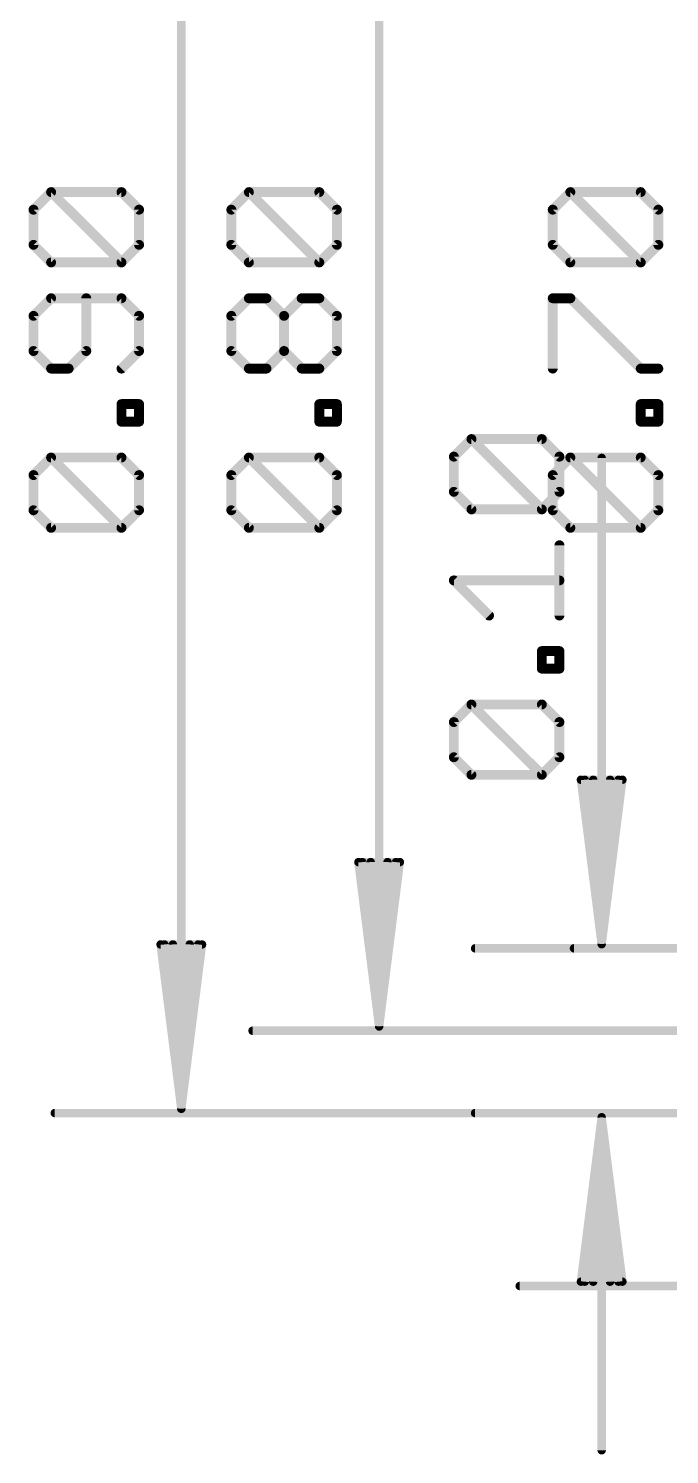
# Model space of a CAD drawing. Extents: x -11.5 to 69.1, y -5.3 to 31.9.
# Drawn here: x -11.5 to -1.62, y -5.27 to 16.72 of the extents above; entities that cross this region are included whole.
import ezdxf

# ---------------------------------------------------------------- set-up
doc = ezdxf.new("R2010")
doc.units = 0
doc.layers.add('47', color=253, linetype='CONTINUOUS')

msp = doc.modelspace()

# ---------------------------------------------------------------- linework, layer by layer
at = {"layer": '47'}
for points, const_width in [([(-9.144, 0.065), (-9.144, 22.795)], 0.13), ([(-6.096, 1.335), (-6.096, 21.525)], 0.13), ([(-11.4217, 13.9312), (-11.1505, 14.2024)], 0.1524), ([(-11.1505, 14.2024), (-10.0659, 14.2024)], 0.1524), ([(-10.0659, 13.1177), (-11.1505, 14.2024)], 0.1524), ([(-10.0659, 14.2024), (-9.7947, 13.9312)], 0.1524), ([(-8.3737, 13.9312), (-8.1025, 14.2024)], 0.1524), ([(-8.1025, 14.2024), (-7.0179, 14.2024)], 0.1524), ([(-7.0179, 13.1177), (-8.1025, 14.2024)], 0.1524), ([(-7.0179, 14.2024), (-6.7467, 13.9312)], 0.1524), ([(-3.4207, 13.9312), (-3.1495, 14.2024)], 0.1524), ([(-3.1495, 14.2024), (-2.0649, 14.2024)], 0.1524), ([(-2.0649, 13.1177), (-3.1495, 14.2024)], 0.1524), ([(-2.0649, 14.2024), (-1.7937, 13.9312)], 0.1524), ([(-11.4217, 13.3889), (-11.4217, 13.9312)], 0.1524), ([(-9.7947, 13.9312), (-9.7947, 13.3889)], 0.1524), ([(-8.3737, 13.3889), (-8.3737, 13.9312)], 0.1524), ([(-6.7467, 13.9312), (-6.7467, 13.3889)], 0.1524), ([(-3.4207, 13.3889), (-3.4207, 13.9312)], 0.1524), ([(-1.7937, 13.9312), (-1.7937, 13.3889)], 0.1524), ([(-11.1505, 13.1177), (-11.4217, 13.3889)], 0.1524), ([(-9.7947, 13.3889), (-10.0659, 13.1177)], 0.1524), ([(-8.1025, 13.1177), (-8.3737, 13.3889)], 0.1524), ([(-6.7467, 13.3889), (-7.0179, 13.1177)], 0.1524), ([(-3.1495, 13.1177), (-3.4207, 13.3889)], 0.1524), ([(-1.7937, 13.3889), (-2.0649, 13.1177)], 0.1524), ([(-10.0659, 13.1177), (-11.1505, 13.1177)], 0.1524), ([(-7.0179, 13.1177), (-8.1025, 13.1177)], 0.1524), ([(-2.0649, 13.1177), (-3.1495, 13.1177)], 0.1524), ([(-11.1505, 12.5652), (-11.4217, 12.294)], 0.1524), ([(-10.0659, 12.5652), (-11.1505, 12.5652)], 0.1524), ([(-10.6082, 11.7517), (-10.6082, 12.5652)], 0.1524), ([(-9.7947, 12.294), (-10.0659, 12.5652)], 0.1524), ([(-8.3737, 12.294), (-8.1025, 12.5652)], 0.1524), ([(-8.1025, 12.5652), (-7.8314, 12.5652)], 0.1524), ([(-7.8314, 12.5652), (-7.5602, 12.294)], 0.1524), ([(-7.5602, 12.294), (-7.289, 12.5652)], 0.1524), ([(-7.289, 12.5652), (-7.0179, 12.5652)], 0.1524), ([(-7.0179, 12.5652), (-6.7467, 12.294)], 0.1524), ([(-3.4207, 11.4805), (-3.4207, 12.5652)], 0.1524), ([(-3.4207, 12.5652), (-3.1495, 12.5652)], 0.1524), ([(-3.1495, 12.5652), (-2.0649, 11.4805)], 0.1524), ([(-11.4217, 12.294), (-11.4217, 11.7517)], 0.1524), ([(-9.7947, 11.7517), (-9.7947, 12.294)], 0.1524), ([(-8.3737, 11.7517), (-8.3737, 12.294)], 0.1524), ([(-7.5602, 11.7517), (-7.5602, 12.294)], 0.1524), ([(-6.7467, 12.294), (-6.7467, 11.7517)], 0.1524), ([(-11.4217, 11.7517), (-11.1505, 11.4805)], 0.1524), ([(-10.8794, 11.4805), (-10.6082, 11.7517)], 0.1524), ([(-10.0659, 11.4805), (-9.7947, 11.7517)], 0.1524), ([(-8.1025, 11.4805), (-8.3737, 11.7517)], 0.1524), ([(-7.5602, 11.7517), (-7.8314, 11.4805)], 0.1524), ([(-7.289, 11.4805), (-7.5602, 11.7517)], 0.1524), ([(-6.7467, 11.7517), (-7.0179, 11.4805)], 0.1524), ([(-11.1505, 11.4805), (-10.8794, 11.4805)], 0.1524), ([(-7.8314, 11.4805), (-8.1025, 11.4805)], 0.1524), ([(-7.0179, 11.4805), (-7.289, 11.4805)], 0.1524), ([(-2.0649, 11.4805), (-1.7937, 11.4805)], 0.1524), ([(-10.0659, 10.662), (-10.0659, 10.9331)], 0.1524), ([(-10.0659, 10.9331), (-9.7947, 10.9331)], 0.1524), ([(-9.7947, 10.9331), (-9.7947, 10.662)], 0.1524), ([(-7.0179, 10.662), (-7.0179, 10.9331)], 0.1524), ([(-7.0179, 10.9331), (-6.7467, 10.9331)], 0.1524), ([(-6.7467, 10.9331), (-6.7467, 10.662)], 0.1524), ([(-2.0649, 10.662), (-2.0649, 10.9331)], 0.1524), ([(-2.0649, 10.9331), (-1.7937, 10.9331)], 0.1524), ([(-1.7937, 10.9331), (-1.7937, 10.662)], 0.1524), ([(-9.7947, 10.662), (-10.0659, 10.662)], 0.1524), ([(-6.7467, 10.662), (-7.0179, 10.662)], 0.1524), ([(-1.7937, 10.662), (-2.0649, 10.662)], 0.1524), ([(-4.9447, 10.1226), (-4.6735, 10.3938)], 0.1524), ([(-4.6735, 10.3938), (-3.5889, 10.3938)], 0.1524), ([(-3.5889, 9.3091), (-4.6735, 10.3938)], 0.1524), ([(-3.5889, 10.3938), (-3.3177, 10.1226)], 0.1524), ([(-11.4217, 9.8383), (-11.1505, 10.1095)], 0.1524), ([(-11.1505, 10.1095), (-10.0659, 10.1095)], 0.1524), ([(-10.0659, 9.0248), (-11.1505, 10.1095)], 0.1524), ([(-10.0659, 10.1095), (-9.7947, 9.8383)], 0.1524), ([(-8.3737, 9.8383), (-8.1025, 10.1095)], 0.1524), ([(-8.1025, 10.1095), (-7.0179, 10.1095)], 0.1524), ([(-7.0179, 9.0248), (-8.1025, 10.1095)], 0.1524), ([(-7.0179, 10.1095), (-6.7467, 9.8383)], 0.1524), ([(-4.9447, 9.5803), (-4.9447, 10.1226)], 0.1524), ([(-3.4207, 9.8383), (-3.1495, 10.1095)], 0.1524), ([(-3.3177, 10.1226), (-3.3177, 9.5803)], 0.1524), ([(-3.1495, 10.1095), (-2.0649, 10.1095)], 0.1524), ([(-2.0649, 9.0248), (-3.1495, 10.1095)], 0.1524), ([(-2.667, 2.605), (-2.667, 10.1028)], 0.13), ([(-2.0649, 10.1095), (-1.7937, 9.8383)], 0.1524), ([(-11.4217, 9.296), (-11.4217, 9.8383)], 0.1524), ([(-9.7947, 9.8383), (-9.7947, 9.296)], 0.1524), ([(-8.3737, 9.296), (-8.3737, 9.8383)], 0.1524), ([(-6.7467, 9.8383), (-6.7467, 9.296)], 0.1524), ([(-3.4207, 9.296), (-3.4207, 9.8383)], 0.1524), ([(-1.7937, 9.8383), (-1.7937, 9.296)], 0.1524), ([(-4.6735, 9.3091), (-4.9447, 9.5803)], 0.1524), ([(-3.3177, 9.5803), (-3.5889, 9.3091)], 0.1524), ([(-11.1505, 9.0248), (-11.4217, 9.296)], 0.1524), ([(-9.7947, 9.296), (-10.0659, 9.0248)], 0.1524), ([(-8.1025, 9.0248), (-8.3737, 9.296)], 0.1524), ([(-6.7467, 9.296), (-7.0179, 9.0248)], 0.1524), ([(-3.5889, 9.3091), (-4.6735, 9.3091)], 0.1524), ([(-3.1495, 9.0248), (-3.4207, 9.296)], 0.1524), ([(-1.7937, 9.296), (-2.0649, 9.0248)], 0.1524), ([(-10.0659, 9.0248), (-11.1505, 9.0248)], 0.1524), ([(-7.0179, 9.0248), (-8.1025, 9.0248)], 0.1524), ([(-2.0649, 9.0248), (-3.1495, 9.0248)], 0.1524), ([(-3.3177, 7.6719), (-3.3177, 8.7566)], 0.1524), ([(-4.4024, 7.6719), (-4.9447, 8.2143)], 0.1524), ([(-4.9447, 8.2143), (-3.3177, 8.2143)], 0.1524), ([(-3.5889, 6.8534), (-3.5889, 7.1245)], 0.1524), ([(-3.5889, 7.1245), (-3.3177, 7.1245)], 0.1524), ([(-3.3177, 7.1245), (-3.3177, 6.8534)], 0.1524), ([(-3.3177, 6.8534), (-3.5889, 6.8534)], 0.1524), ([(-4.9447, 6.0297), (-4.6735, 6.3009)], 0.1524), ([(-4.6735, 6.3009), (-3.5889, 6.3009)], 0.1524), ([(-3.5889, 5.2162), (-4.6735, 6.3009)], 0.1524), ([(-3.5889, 6.3009), (-3.3177, 6.0297)], 0.1524), ([(-4.9447, 5.4874), (-4.9447, 6.0297)], 0.1524), ([(-3.3177, 6.0297), (-3.3177, 5.4874)], 0.1524), ([(-4.6735, 5.2162), (-4.9447, 5.4874)], 0.1524), ([(-3.3177, 5.4874), (-3.5889, 5.2162)], 0.1524), ([(-3.5889, 5.2162), (-4.6735, 5.2162)], 0.1524), ([(-2.667, 2.605), (-2.9862, 5.14)], 0.13), ([(-2.9862, 5.14), (-2.3478, 5.14)], 0.13), ([(-2.667, 2.605), (-2.927, 5.14)], 0.13), ([(-2.667, 2.605), (-2.797, 5.14)], 0.13), ([(-2.3478, 5.14), (-2.667, 2.605)], 0.13), ([(-2.537, 5.14), (-2.667, 2.605)], 0.13), ([(-2.407, 5.14), (-2.667, 2.605)], 0.13), ([(-6.096, 1.335), (-6.4152, 3.87)], 0.13), ([(-6.4152, 3.87), (-5.7768, 3.87)], 0.13), ([(-6.096, 1.335), (-6.356, 3.87)], 0.13), ([(-6.096, 1.335), (-6.226, 3.87)], 0.13), ([(-5.7768, 3.87), (-6.096, 1.335)], 0.13), ([(-5.966, 3.87), (-6.096, 1.335)], 0.13), ([(-5.836, 3.87), (-6.096, 1.335)], 0.13), ([(-9.144, 0.065), (-9.4632, 2.6)], 0.13), ([(-9.4632, 2.6), (-8.8248, 2.6)], 0.13), ([(-9.144, 0.065), (-9.404, 2.6)], 0.13), ([(-9.144, 0.065), (-9.274, 2.6)], 0.13), ([(-8.8248, 2.6), (-9.144, 0.065)], 0.13), ([(-9.014, 2.6), (-9.144, 0.065)], 0.13), ([(-8.884, 2.6), (-9.144, 0.065)], 0.13), ([(2.54, 2.54), (-4.617, 2.54)], 0.13), ([(2.54, 2.54), (-3.093, 2.54)], 0.13), ([(25.4, 1.27), (-8.046, 1.27)], 0.13), ([(2.54, 0), (-11.094, 0)], 0.13), ([(2.54, 0), (-4.617, 0)], 0.13), ([(-2.667, -0.065), (-2.9862, -2.6)], 0.13), ([(-2.667, -0.065), (-2.927, -2.6)], 0.13), ([(-2.667, -0.065), (-2.797, -2.6)], 0.13), ([(-2.667, -0.065), (-2.667, -5.2)], 0.13), ([(-2.3478, -2.6), (-2.667, -0.065)], 0.13), ([(-2.537, -2.6), (-2.667, -0.065)], 0.13), ([(-2.407, -2.6), (-2.667, -0.065)], 0.13), ([(1.205, -2.667), (-3.93, -2.667)], 0.13), ([(-2.9862, -2.6), (-2.3478, -2.6)], 0.13)]:
    msp.add_lwpolyline(points, dxfattribs=dict(at, const_width=const_width))
for points, const_width in [([(-11.1236, 14.2293, 1), (-11.1775, 14.1754)], 0.0762), ([(-11.1505, 14.2405, 1), (-11.1505, 14.1643)], 0.0762), ([(-11.1236, 14.1754, 1), (-11.1775, 14.2293)], 0.0762), ([(-10.0389, 14.2293, 1), (-10.0928, 14.1754)], 0.0762), ([(-10.0659, 14.1643, 1), (-10.0659, 14.2405)], 0.0762), ([(-8.0756, 14.2293, 1), (-8.1295, 14.1754)], 0.0762), ([(-8.1025, 14.2405, 1), (-8.1025, 14.1643)], 0.0762), ([(-8.0756, 14.1754, 1), (-8.1295, 14.2293)], 0.0762), ([(-6.9909, 14.2293, 1), (-7.0448, 14.1754)], 0.0762), ([(-7.0179, 14.1643, 1), (-7.0179, 14.2405)], 0.0762), ([(-3.1226, 14.2293, 1), (-3.1765, 14.1754)], 0.0762), ([(-3.1495, 14.2405, 1), (-3.1495, 14.1643)], 0.0762), ([(-3.1226, 14.1754, 1), (-3.1765, 14.2293)], 0.0762), ([(-2.0379, 14.2293, 1), (-2.0918, 14.1754)], 0.0762), ([(-2.0649, 14.1643, 1), (-2.0649, 14.2405)], 0.0762), ([(-11.3836, 13.9312, 1), (-11.4598, 13.9312)], 0.0762), ([(-11.4486, 13.9581, 1), (-11.3947, 13.9043)], 0.0762), ([(-9.7566, 13.9312, 1), (-9.8328, 13.9312)], 0.0762), ([(-9.8216, 13.9043, 1), (-9.7678, 13.9581)], 0.0762), ([(-8.3356, 13.9312, 1), (-8.4118, 13.9312)], 0.0762), ([(-8.4006, 13.9581, 1), (-8.3467, 13.9043)], 0.0762), ([(-6.7086, 13.9312, 1), (-6.7848, 13.9312)], 0.0762), ([(-6.7736, 13.9043, 1), (-6.7198, 13.9581)], 0.0762), ([(-3.3826, 13.9312, 1), (-3.4588, 13.9312)], 0.0762), ([(-3.4476, 13.9581, 1), (-3.3937, 13.9043)], 0.0762), ([(-1.7556, 13.9312, 1), (-1.8318, 13.9312)], 0.0762), ([(-1.8206, 13.9043, 1), (-1.7668, 13.9581)], 0.0762), ([(-11.3947, 13.4158, 1), (-11.4486, 13.3619)], 0.0762), ([(-11.4598, 13.3889, 1), (-11.3836, 13.3889)], 0.0762), ([(-9.8328, 13.3889, 1), (-9.7566, 13.3889)], 0.0762), ([(-9.7678, 13.3619, 1), (-9.8216, 13.4158)], 0.0762), ([(-8.3467, 13.4158, 1), (-8.4006, 13.3619)], 0.0762), ([(-8.4118, 13.3889, 1), (-8.3356, 13.3889)], 0.0762), ([(-6.7848, 13.3889, 1), (-6.7086, 13.3889)], 0.0762), ([(-6.7198, 13.3619, 1), (-6.7736, 13.4158)], 0.0762), ([(-3.3937, 13.4158, 1), (-3.4476, 13.3619)], 0.0762), ([(-3.4588, 13.3889, 1), (-3.3826, 13.3889)], 0.0762), ([(-1.8318, 13.3889, 1), (-1.7556, 13.3889)], 0.0762), ([(-1.7668, 13.3619, 1), (-1.8206, 13.4158)], 0.0762), ([(-11.1505, 13.1558, 1), (-11.1505, 13.0796)], 0.0762), ([(-11.1775, 13.0908, 1), (-11.1236, 13.1446)], 0.0762), ([(-10.0928, 13.1446, 1), (-10.0389, 13.0908)], 0.0762), ([(-10.0928, 13.0908, 1), (-10.0389, 13.1446)], 0.0762), ([(-10.0659, 13.0796, 1), (-10.0659, 13.1558)], 0.0762), ([(-8.1025, 13.1558, 1), (-8.1025, 13.0796)], 0.0762), ([(-8.1295, 13.0908, 1), (-8.0756, 13.1446)], 0.0762), ([(-7.0448, 13.1446, 1), (-6.9909, 13.0908)], 0.0762), ([(-7.0448, 13.0908, 1), (-6.9909, 13.1446)], 0.0762), ([(-7.0179, 13.0796, 1), (-7.0179, 13.1558)], 0.0762), ([(-3.1495, 13.1558, 1), (-3.1495, 13.0796)], 0.0762), ([(-3.1765, 13.0908, 1), (-3.1226, 13.1446)], 0.0762), ([(-2.0918, 13.1446, 1), (-2.0379, 13.0908)], 0.0762), ([(-2.0918, 13.0908, 1), (-2.0379, 13.1446)], 0.0762), ([(-2.0649, 13.0796, 1), (-2.0649, 13.1558)], 0.0762), ([(-11.1505, 12.6033, 1), (-11.1505, 12.5271)], 0.0762), ([(-11.1236, 12.5383, 1), (-11.1775, 12.5921)], 0.0762), ([(-10.5701, 12.5652, 1), (-10.6463, 12.5652)], 0.0762), ([(-10.0389, 12.5921, 1), (-10.0928, 12.5383)], 0.0762), ([(-10.0659, 12.5271, 1), (-10.0659, 12.6033)], 0.0762), ([(-8.1025, 12.6033, 1), (-8.1025, 12.5271)], 0.0762), ([(-8.0756, 12.5383, 1), (-8.1295, 12.5921)], 0.0762), ([(-7.8044, 12.5921, 1), (-7.8583, 12.5383)], 0.0762), ([(-7.8314, 12.5271, 1), (-7.8314, 12.6033)], 0.0762), ([(-7.289, 12.6033, 1), (-7.289, 12.5271)], 0.0762), ([(-7.2621, 12.5383, 1), (-7.316, 12.5921)], 0.0762), ([(-6.9909, 12.5921, 1), (-7.0448, 12.5383)], 0.0762), ([(-7.0179, 12.5271, 1), (-7.0179, 12.6033)], 0.0762), ([(-3.3826, 12.5652, 1), (-3.4588, 12.5652)], 0.0762), ([(-3.4207, 12.6033, 1), (-3.4207, 12.5271)], 0.0762), ([(-3.1226, 12.5921, 1), (-3.1765, 12.5383)], 0.0762), ([(-3.1495, 12.5271, 1), (-3.1495, 12.6033)], 0.0762), ([(-11.3836, 12.294, 1), (-11.4598, 12.294)], 0.0762), ([(-11.4486, 12.321, 1), (-11.3947, 12.2671)], 0.0762), ([(-9.7566, 12.294, 1), (-9.8328, 12.294)], 0.0762), ([(-9.8216, 12.2671, 1), (-9.7678, 12.321)], 0.0762), ([(-8.3356, 12.294, 1), (-8.4118, 12.294)], 0.0762), ([(-8.4006, 12.321, 1), (-8.3467, 12.2671)], 0.0762), ([(-7.5221, 12.294, 1), (-7.5983, 12.294)], 0.0762), ([(-7.5871, 12.321, 1), (-7.5333, 12.2671)], 0.0762), ([(-7.5871, 12.2671, 1), (-7.5333, 12.321)], 0.0762), ([(-6.7086, 12.294, 1), (-6.7848, 12.294)], 0.0762), ([(-6.7736, 12.2671, 1), (-6.7198, 12.321)], 0.0762), ([(-11.4598, 11.7517, 1), (-11.3836, 11.7517)], 0.0762), ([(-11.3947, 11.7786, 1), (-11.4486, 11.7248)], 0.0762), ([(-10.6463, 11.7517, 1), (-10.5701, 11.7517)], 0.0762), ([(-10.5813, 11.7248, 1), (-10.6351, 11.7786)], 0.0762), ([(-9.8328, 11.7517, 1), (-9.7566, 11.7517)], 0.0762), ([(-9.7678, 11.7248, 1), (-9.8216, 11.7786)], 0.0762), ([(-8.4118, 11.7517, 1), (-8.3356, 11.7517)], 0.0762), ([(-8.3467, 11.7786, 1), (-8.4006, 11.7248)], 0.0762), ([(-7.5983, 11.7517, 1), (-7.5221, 11.7517)], 0.0762), ([(-7.5333, 11.7786, 1), (-7.5871, 11.7248)], 0.0762), ([(-7.5333, 11.7248, 1), (-7.5871, 11.7786)], 0.0762), ([(-6.7848, 11.7517, 1), (-6.7086, 11.7517)], 0.0762), ([(-6.7198, 11.7248, 1), (-6.7736, 11.7786)], 0.0762), ([(-11.1505, 11.5186, 1), (-11.1505, 11.4424)], 0.0762), ([(-11.1775, 11.4536, 1), (-11.1236, 11.5075)], 0.0762), ([(-10.9063, 11.5075, 1), (-10.8524, 11.4536)], 0.0762), ([(-10.8794, 11.4424, 1), (-10.8794, 11.5186)], 0.0762), ([(-10.0928, 11.5075, 1), (-10.0389, 11.4536)], 0.0762), ([(-8.1025, 11.5186, 1), (-8.1025, 11.4424)], 0.0762), ([(-8.1295, 11.4536, 1), (-8.0756, 11.5075)], 0.0762), ([(-7.8583, 11.5075, 1), (-7.8044, 11.4536)], 0.0762), ([(-7.8314, 11.4424, 1), (-7.8314, 11.5186)], 0.0762), ([(-7.289, 11.5186, 1), (-7.289, 11.4424)], 0.0762), ([(-7.316, 11.4536, 1), (-7.2621, 11.5075)], 0.0762), ([(-7.0448, 11.5075, 1), (-6.9909, 11.4536)], 0.0762), ([(-7.0179, 11.4424, 1), (-7.0179, 11.5186)], 0.0762), ([(-3.4588, 11.4805, 1), (-3.3826, 11.4805)], 0.0762), ([(-2.0649, 11.5186, 1), (-2.0649, 11.4424)], 0.0762), ([(-2.0918, 11.4536, 1), (-2.0379, 11.5075)], 0.0762), ([(-1.7937, 11.4424, 1), (-1.7937, 11.5186)], 0.0762), ([(-10.0278, 10.9331, 1), (-10.104, 10.9331)], 0.0762), ([(-10.0659, 10.9712, 1), (-10.0659, 10.895)], 0.0762), ([(-9.7566, 10.9331, 1), (-9.8328, 10.9331)], 0.0762), ([(-9.7947, 10.895, 1), (-9.7947, 10.9712)], 0.0762), ([(-6.9798, 10.9331, 1), (-7.056, 10.9331)], 0.0762), ([(-7.0179, 10.9712, 1), (-7.0179, 10.895)], 0.0762), ([(-6.7086, 10.9331, 1), (-6.7848, 10.9331)], 0.0762), ([(-6.7467, 10.895, 1), (-6.7467, 10.9712)], 0.0762), ([(-2.0268, 10.9331, 1), (-2.103, 10.9331)], 0.0762), ([(-2.0649, 10.9712, 1), (-2.0649, 10.895)], 0.0762), ([(-1.7556, 10.9331, 1), (-1.8318, 10.9331)], 0.0762), ([(-1.7937, 10.895, 1), (-1.7937, 10.9712)], 0.0762), ([(-10.0659, 10.7001, 1), (-10.0659, 10.6239)], 0.0762), ([(-10.104, 10.662, 1), (-10.0278, 10.662)], 0.0762), ([(-9.8328, 10.662, 1), (-9.7566, 10.662)], 0.0762), ([(-9.7947, 10.6239, 1), (-9.7947, 10.7001)], 0.0762), ([(-7.0179, 10.7001, 1), (-7.0179, 10.6239)], 0.0762), ([(-7.056, 10.662, 1), (-6.9798, 10.662)], 0.0762), ([(-6.7848, 10.662, 1), (-6.7086, 10.662)], 0.0762), ([(-6.7467, 10.6239, 1), (-6.7467, 10.7001)], 0.0762), ([(-2.0649, 10.7001, 1), (-2.0649, 10.6239)], 0.0762), ([(-2.103, 10.662, 1), (-2.0268, 10.662)], 0.0762), ([(-1.8318, 10.662, 1), (-1.7556, 10.662)], 0.0762), ([(-1.7937, 10.6239, 1), (-1.7937, 10.7001)], 0.0762), ([(-4.6466, 10.4207, 1), (-4.7005, 10.3668)], 0.0762), ([(-4.6735, 10.4319, 1), (-4.6735, 10.3557)], 0.0762), ([(-4.6466, 10.3668, 1), (-4.7005, 10.4207)], 0.0762), ([(-3.5619, 10.4207, 1), (-3.6158, 10.3668)], 0.0762), ([(-3.5889, 10.3557, 1), (-3.5889, 10.4319)], 0.0762), ([(-11.1236, 10.1364, 1), (-11.1775, 10.0825)], 0.0762), ([(-11.1505, 10.1476, 1), (-11.1505, 10.0714)], 0.0762), ([(-11.1236, 10.0825, 1), (-11.1775, 10.1364)], 0.0762), ([(-10.0389, 10.1364, 1), (-10.0928, 10.0825)], 0.0762), ([(-10.0659, 10.0714, 1), (-10.0659, 10.1476)], 0.0762), ([(-8.0756, 10.1364, 1), (-8.1295, 10.0825)], 0.0762), ([(-8.1025, 10.1476, 1), (-8.1025, 10.0714)], 0.0762), ([(-8.0756, 10.0825, 1), (-8.1295, 10.1364)], 0.0762), ([(-6.9909, 10.1364, 1), (-7.0448, 10.0825)], 0.0762), ([(-7.0179, 10.0714, 1), (-7.0179, 10.1476)], 0.0762), ([(-4.9066, 10.1226, 1), (-4.9828, 10.1226)], 0.0762), ([(-4.9716, 10.1495, 1), (-4.9177, 10.0956)], 0.0762), ([(-3.2796, 10.1226, 1), (-3.3558, 10.1226)], 0.0762), ([(-3.3446, 10.0956, 1), (-3.2908, 10.1495)], 0.0762), ([(-3.1226, 10.1364, 1), (-3.1765, 10.0825)], 0.0762), ([(-3.1495, 10.1476, 1), (-3.1495, 10.0714)], 0.0762), ([(-3.1226, 10.0825, 1), (-3.1765, 10.1364)], 0.0762), ([(-2.6345, 10.1028, 1), (-2.6995, 10.1028)], 0.065), ([(-2.0379, 10.1364, 1), (-2.0918, 10.0825)], 0.0762), ([(-2.0649, 10.0714, 1), (-2.0649, 10.1476)], 0.0762), ([(-11.3836, 9.8383, 1), (-11.4598, 9.8383)], 0.0762), ([(-11.4486, 9.8652, 1), (-11.3947, 9.8114)], 0.0762), ([(-9.7566, 9.8383, 1), (-9.8328, 9.8383)], 0.0762), ([(-9.8216, 9.8114, 1), (-9.7678, 9.8652)], 0.0762), ([(-8.3356, 9.8383, 1), (-8.4118, 9.8383)], 0.0762), ([(-8.4006, 9.8652, 1), (-8.3467, 9.8114)], 0.0762), ([(-6.7086, 9.8383, 1), (-6.7848, 9.8383)], 0.0762), ([(-6.7736, 9.8114, 1), (-6.7198, 9.8652)], 0.0762), ([(-3.3826, 9.8383, 1), (-3.4588, 9.8383)], 0.0762), ([(-3.4476, 9.8652, 1), (-3.3937, 9.8114)], 0.0762), ([(-1.7556, 9.8383, 1), (-1.8318, 9.8383)], 0.0762), ([(-1.8206, 9.8114, 1), (-1.7668, 9.8652)], 0.0762), ([(-4.9177, 9.6072, 1), (-4.9716, 9.5533)], 0.0762), ([(-4.9828, 9.5803, 1), (-4.9066, 9.5803)], 0.0762), ([(-3.3558, 9.5803, 1), (-3.2796, 9.5803)], 0.0762), ([(-3.2908, 9.5533, 1), (-3.3446, 9.6072)], 0.0762), ([(-11.3947, 9.3229, 1), (-11.4486, 9.269)], 0.0762), ([(-11.4598, 9.296, 1), (-11.3836, 9.296)], 0.0762), ([(-9.8328, 9.296, 1), (-9.7566, 9.296)], 0.0762), ([(-9.7678, 9.269, 1), (-9.8216, 9.3229)], 0.0762), ([(-8.3467, 9.3229, 1), (-8.4006, 9.269)], 0.0762), ([(-8.4118, 9.296, 1), (-8.3356, 9.296)], 0.0762), ([(-6.7848, 9.296, 1), (-6.7086, 9.296)], 0.0762), ([(-6.7198, 9.269, 1), (-6.7736, 9.3229)], 0.0762), ([(-4.6735, 9.3472, 1), (-4.6735, 9.271)], 0.0762), ([(-4.7005, 9.2821, 1), (-4.6466, 9.336)], 0.0762), ([(-3.6158, 9.336, 1), (-3.5619, 9.2821)], 0.0762), ([(-3.6158, 9.2821, 1), (-3.5619, 9.336)], 0.0762), ([(-3.5889, 9.271, 1), (-3.5889, 9.3472)], 0.0762), ([(-3.3937, 9.3229, 1), (-3.4476, 9.269)], 0.0762), ([(-3.4588, 9.296, 1), (-3.3826, 9.296)], 0.0762), ([(-1.8318, 9.296, 1), (-1.7556, 9.296)], 0.0762), ([(-1.7668, 9.269, 1), (-1.8206, 9.3229)], 0.0762), ([(-11.1505, 9.0629, 1), (-11.1505, 8.9867)], 0.0762), ([(-11.1775, 8.9979, 1), (-11.1236, 9.0518)], 0.0762), ([(-10.0928, 9.0518, 1), (-10.0389, 8.9979)], 0.0762), ([(-10.0928, 8.9979, 1), (-10.0389, 9.0518)], 0.0762), ([(-10.0659, 8.9867, 1), (-10.0659, 9.0629)], 0.0762), ([(-8.1025, 9.0629, 1), (-8.1025, 8.9867)], 0.0762), ([(-8.1295, 8.9979, 1), (-8.0756, 9.0518)], 0.0762), ([(-7.0448, 9.0518, 1), (-6.9909, 8.9979)], 0.0762), ([(-7.0448, 8.9979, 1), (-6.9909, 9.0518)], 0.0762), ([(-7.0179, 8.9867, 1), (-7.0179, 9.0629)], 0.0762), ([(-3.1495, 9.0629, 1), (-3.1495, 8.9867)], 0.0762), ([(-3.1765, 8.9979, 1), (-3.1226, 9.0518)], 0.0762), ([(-2.0918, 9.0518, 1), (-2.0379, 8.9979)], 0.0762), ([(-2.0918, 8.9979, 1), (-2.0379, 9.0518)], 0.0762), ([(-2.0649, 8.9867, 1), (-2.0649, 9.0629)], 0.0762), ([(-3.2796, 8.7566, 1), (-3.3558, 8.7566)], 0.0762), ([(-4.9177, 8.2412, 1), (-4.9716, 8.1873)], 0.0762), ([(-4.9447, 8.2524, 1), (-4.9447, 8.1762)], 0.0762), ([(-3.3177, 8.1762, 1), (-3.3177, 8.2524)], 0.0762), ([(-4.4293, 7.645, 1), (-4.3754, 7.6989)], 0.0762), ([(-3.3558, 7.6719, 1), (-3.2796, 7.6719)], 0.0762), ([(-3.5508, 7.1245, 1), (-3.627, 7.1245)], 0.0762), ([(-3.5889, 7.1626, 1), (-3.5889, 7.0864)], 0.0762), ([(-3.2796, 7.1245, 1), (-3.3558, 7.1245)], 0.0762), ([(-3.3177, 7.0864, 1), (-3.3177, 7.1626)], 0.0762), ([(-3.5889, 6.8915, 1), (-3.5889, 6.8153)], 0.0762), ([(-3.627, 6.8534, 1), (-3.5508, 6.8534)], 0.0762), ([(-3.3558, 6.8534, 1), (-3.2796, 6.8534)], 0.0762), ([(-3.3177, 6.8153, 1), (-3.3177, 6.8915)], 0.0762), ([(-4.6466, 6.3278, 1), (-4.7005, 6.2739)], 0.0762), ([(-4.6735, 6.339, 1), (-4.6735, 6.2628)], 0.0762), ([(-4.6466, 6.2739, 1), (-4.7005, 6.3278)], 0.0762), ([(-3.5619, 6.3278, 1), (-3.6158, 6.2739)], 0.0762), ([(-3.5889, 6.2628, 1), (-3.5889, 6.339)], 0.0762), ([(-4.9066, 6.0297, 1), (-4.9828, 6.0297)], 0.0762), ([(-4.9716, 6.0566, 1), (-4.9177, 6.0028)], 0.0762), ([(-3.2796, 6.0297, 1), (-3.3558, 6.0297)], 0.0762), ([(-3.3446, 6.0028, 1), (-3.2908, 6.0566)], 0.0762), ([(-4.9177, 5.5143, 1), (-4.9716, 5.4604)], 0.0762), ([(-4.9828, 5.4874, 1), (-4.9066, 5.4874)], 0.0762), ([(-3.3558, 5.4874, 1), (-3.2796, 5.4874)], 0.0762), ([(-3.2908, 5.4604, 1), (-3.3446, 5.5143)], 0.0762), ([(-4.6735, 5.2543, 1), (-4.6735, 5.1781)], 0.0762), ([(-4.7005, 5.1893, 1), (-4.6466, 5.2431)], 0.0762), ([(-3.6158, 5.2431, 1), (-3.5619, 5.1893)], 0.0762), ([(-3.6158, 5.1893, 1), (-3.5619, 5.2431)], 0.0762), ([(-3.5889, 5.1781, 1), (-3.5889, 5.2543)], 0.0762), ([(-2.954, 5.1441, 1), (-3.0185, 5.1359)], 0.065), ([(-2.9862, 5.1725, 1), (-2.9862, 5.1075)], 0.065), ([(-2.8947, 5.1433, 1), (-2.9593, 5.1367)], 0.065), ([(-2.7645, 5.1417, 1), (-2.8295, 5.1383)], 0.065), ([(-2.5045, 5.1383, 1), (-2.5695, 5.1417)], 0.065), ([(-2.3747, 5.1367, 1), (-2.4393, 5.1433)], 0.065), ([(-2.3155, 5.1359, 1), (-2.38, 5.1441)], 0.065), ([(-2.3478, 5.1075, 1), (-2.3478, 5.1725)], 0.065), ([(-6.383, 3.8741, 1), (-6.4475, 3.8659)], 0.065), ([(-6.4152, 3.9025, 1), (-6.4152, 3.8375)], 0.065), ([(-6.3237, 3.8733, 1), (-6.3883, 3.8667)], 0.065), ([(-6.1935, 3.8717, 1), (-6.2585, 3.8683)], 0.065), ([(-5.9335, 3.8683, 1), (-5.9985, 3.8717)], 0.065), ([(-5.8037, 3.8667, 1), (-5.8683, 3.8733)], 0.065), ([(-5.7445, 3.8659, 1), (-5.809, 3.8741)], 0.065), ([(-5.7768, 3.8375, 1), (-5.7768, 3.9025)], 0.065), ([(-9.431, 2.6041, 1), (-9.4955, 2.5959)], 0.065), ([(-9.4632, 2.6325, 1), (-9.4632, 2.5675)], 0.065), ([(-9.3717, 2.6033, 1), (-9.4363, 2.5967)], 0.065), ([(-9.2415, 2.6017, 1), (-9.3065, 2.5983)], 0.065), ([(-8.9815, 2.5983, 1), (-9.0465, 2.6017)], 0.065), ([(-8.8517, 2.5967, 1), (-8.9163, 2.6033)], 0.065), ([(-8.7925, 2.5959, 1), (-8.857, 2.6041)], 0.065), ([(-8.8248, 2.5675, 1), (-8.8248, 2.6325)], 0.065), ([(-2.6992, 2.6091, 1), (-2.6348, 2.6009)], 0.065), ([(-2.6993, 2.6083, 1), (-2.6347, 2.6017)], 0.065), ([(-2.6995, 2.6033, 1), (-2.6345, 2.6067)], 0.065), ([(-2.6995, 2.6067, 1), (-2.6345, 2.6033)], 0.065), ([(-2.6993, 2.6017, 1), (-2.6347, 2.6083)], 0.065), ([(-2.6992, 2.6009, 1), (-2.6348, 2.6091)], 0.065), ([(-4.617, 2.5725, 1), (-4.617, 2.5075)], 0.065), ([(-3.093, 2.5725, 1), (-3.093, 2.5075)], 0.065), ([(-2.6995, 2.605, 1), (-2.6345, 2.605)], 0.065), ([(-8.046, 1.3025, 1), (-8.046, 1.2375)], 0.065), ([(-6.1282, 1.3391, 1), (-6.0638, 1.3309)], 0.065), ([(-6.1283, 1.3383, 1), (-6.0637, 1.3317)], 0.065), ([(-6.1285, 1.3333, 1), (-6.0635, 1.3367)], 0.065), ([(-6.1285, 1.3367, 1), (-6.0635, 1.3333)], 0.065), ([(-6.1285, 1.335, 1), (-6.0635, 1.335)], 0.065), ([(-6.1283, 1.3317, 1), (-6.0637, 1.3383)], 0.065), ([(-6.1282, 1.3309, 1), (-6.0638, 1.3391)], 0.065), ([(-11.094, 0.0325, 1), (-11.094, -0.0325)], 0.065), ([(-9.1762, 0.0691, 1), (-9.1118, 0.0609)], 0.065), ([(-9.1763, 0.0683, 1), (-9.1117, 0.0617)], 0.065), ([(-9.1765, 0.0633, 1), (-9.1115, 0.0667)], 0.065), ([(-9.1765, 0.0667, 1), (-9.1115, 0.0633)], 0.065), ([(-9.1765, 0.065, 1), (-9.1115, 0.065)], 0.065), ([(-9.1763, 0.0617, 1), (-9.1117, 0.0683)], 0.065), ([(-9.1762, 0.0609, 1), (-9.1118, 0.0691)], 0.065), ([(-4.617, 0.0325, 1), (-4.617, -0.0325)], 0.065), ([(-2.6345, -0.0667, 1), (-2.6995, -0.0633)], 0.065), ([(-2.6345, -0.0633, 1), (-2.6995, -0.0667)], 0.065), ([(-2.6345, -0.065, 1), (-2.6995, -0.065)], 0.065), ([(-2.6348, -0.0609, 1), (-2.6992, -0.0691)], 0.065), ([(-2.6347, -0.0617, 1), (-2.6993, -0.0683)], 0.065), ([(-2.6347, -0.0683, 1), (-2.6993, -0.0617)], 0.065), ([(-2.6348, -0.0691, 1), (-2.6992, -0.0609)], 0.065), ([(-3.93, -2.6345, 1), (-3.93, -2.6995)], 0.065), ([(-3.0185, -2.5959, 1), (-2.954, -2.6041)], 0.065), ([(-2.9862, -2.5675, 1), (-2.9862, -2.6325)], 0.065), ([(-2.9593, -2.5967, 1), (-2.8947, -2.6033)], 0.065), ([(-2.8295, -2.5983, 1), (-2.7645, -2.6017)], 0.065), ([(-2.5695, -2.6017, 1), (-2.5045, -2.5983)], 0.065), ([(-2.4393, -2.6033, 1), (-2.3747, -2.5967)], 0.065), ([(-2.38, -2.6041, 1), (-2.3155, -2.5959)], 0.065), ([(-2.3478, -2.6325, 1), (-2.3478, -2.5675)], 0.065), ([(-2.6995, -5.2, 1), (-2.6345, -5.2)], 0.065)]:
    msp.add_lwpolyline(points, format="xyb", dxfattribs=dict(at, const_width=const_width))

doc.saveas('drawing.dxf')
